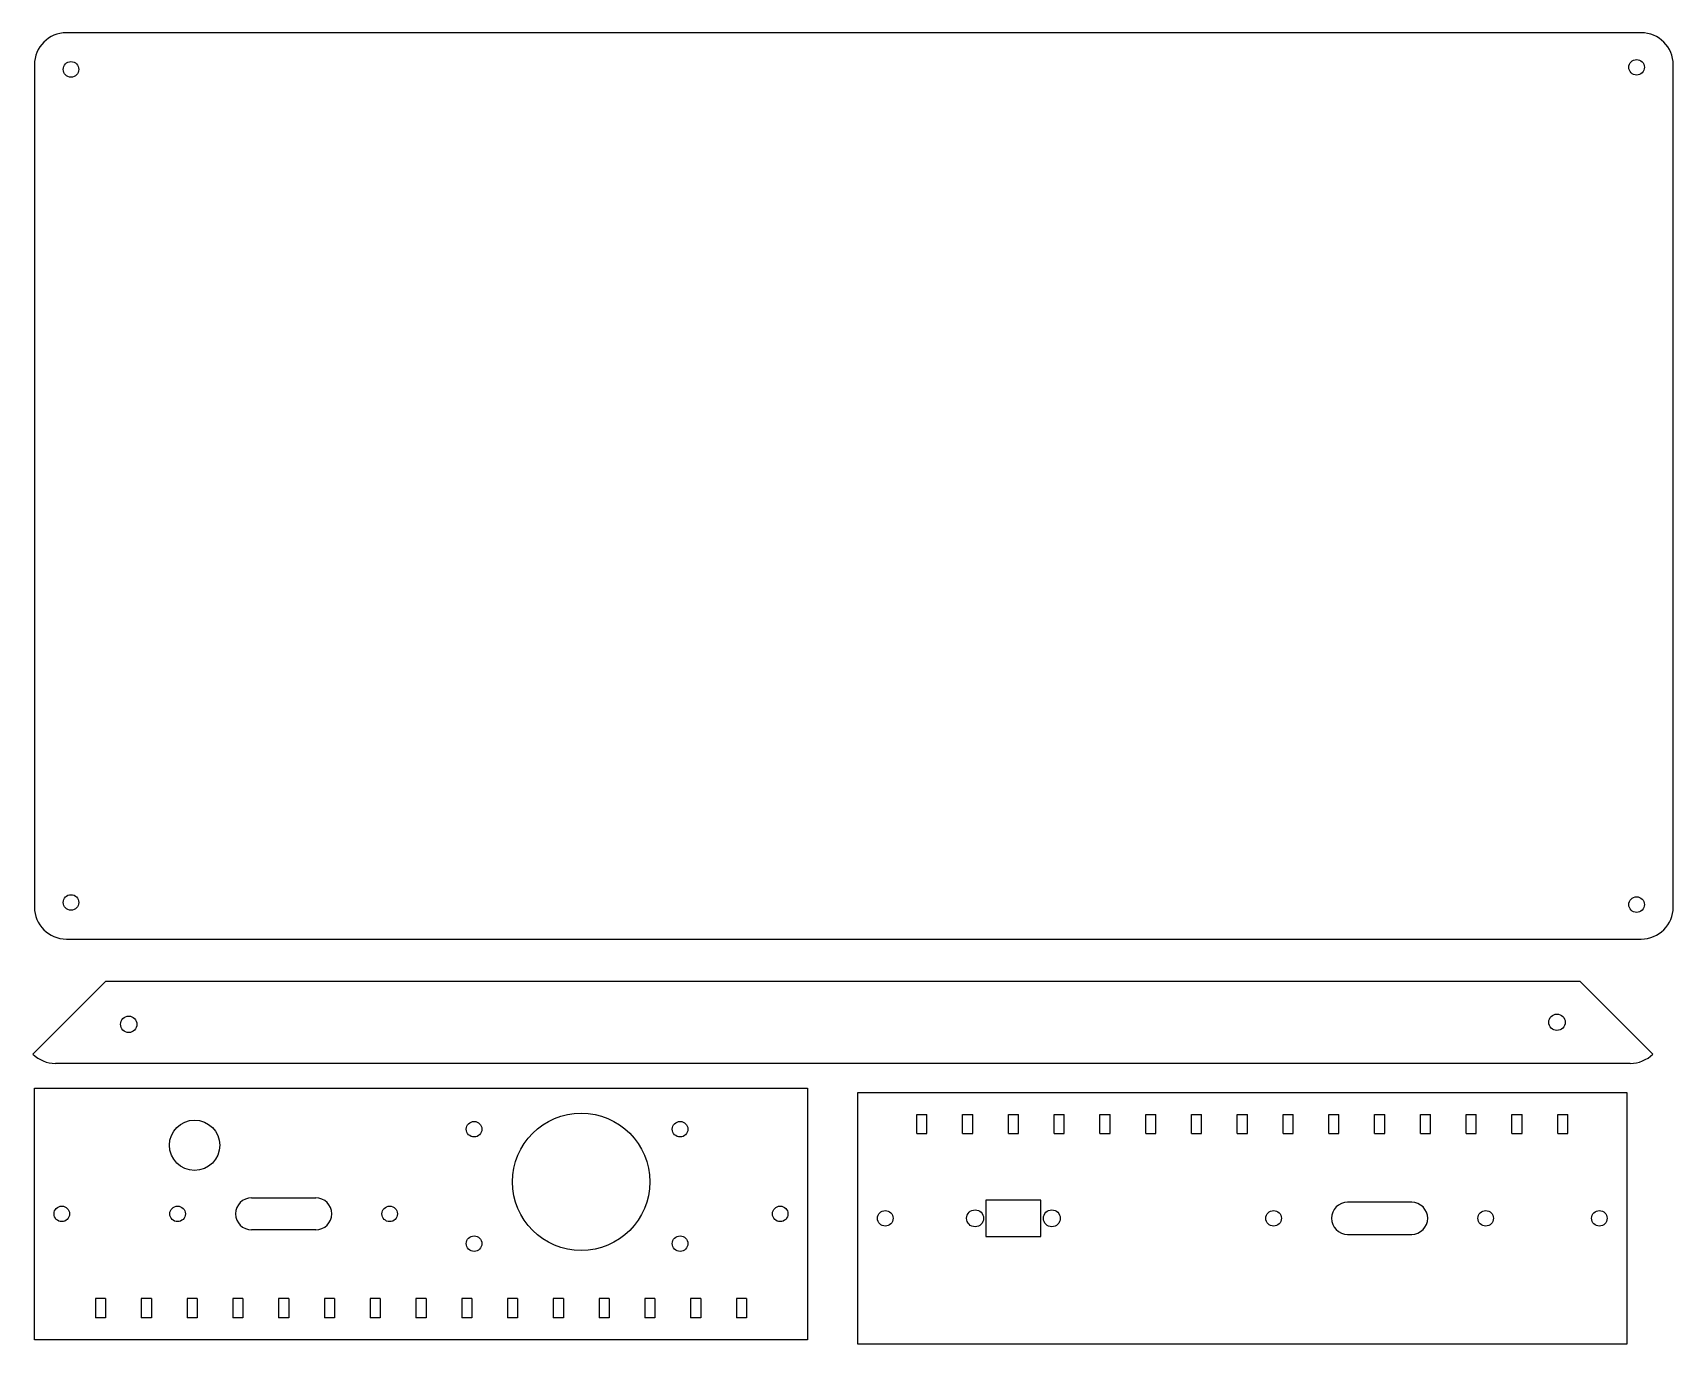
# Model space of a CAD drawing. Header units: millimetres. Extents: x -74 to 285, y -219 to 416.
# Drawn here: x -73.7 to 284.6, y 129.3 to 415.8 of the extents above; entities that cross this region are included whole.
import ezdxf

# ---------------------------------------------------------------- set-up
doc = ezdxf.new("R2010")
doc.units = ezdxf.units.MM
doc.header["$LTSCALE"] = 19.36
doc.layers.get('0').update_dxf_attribs({"linetype": 'CONTINUOUS'})

msp = doc.modelspace()

# ---------------------------------------------------------------- linework, layer by layer
at = {"color": 7, "linetype": 'CONTINUOUS'}
for p, q in [((277.63, 415.82), (-66.37, 415.82)), ((-73.37, 408.82), (-73.37, 224.82)), ((284.63, 224.82), (284.63, 408.82)), ((-66.37, 217.82), (277.63, 217.82)), ((-57.76, 208.66), (-73.71, 192.71)), ((-57.76, 208.66), (264.24, 208.66)), ((280.19, 192.71), (264.24, 208.66)), ((275.24, 190.66), (-68.76, 190.66)), ((-73.37, 130.29), (-73.37, 185.29)), ((-73.37, 185.29), (95.55, 185.29)), ((95.55, 185.29), (95.55, 130.29)), ((106.5, 129.32), (106.5, 184.32)), ((106.5, 184.32), (274.5, 184.32)), ((274.5, 184.32), (274.5, 129.32)), ((119.4, 175.32), (119.4, 179.52)), ((119.4, 179.52), (121.6, 179.52)), ((121.6, 175.32), (121.6, 179.52)), ((129.4, 175.32), (129.4, 179.52)), ((129.4, 179.52), (131.6, 179.52)), ((131.6, 175.32), (131.6, 179.52)), ((139.4, 175.32), (139.4, 179.52)), ((139.4, 179.52), (141.6, 179.52)), ((141.6, 175.32), (141.6, 179.52)), ((149.4, 175.32), (149.4, 179.52)), ((149.4, 179.52), (151.6, 179.52)), ((151.6, 175.32), (151.6, 179.52)), ((159.4, 175.32), (159.4, 179.52)), ((159.4, 179.52), (161.6, 179.52)), ((161.6, 175.32), (161.6, 179.52)), ((169.4, 175.32), (169.4, 179.52)), ((169.4, 179.52), (171.6, 179.52)), ((171.6, 175.32), (171.6, 179.52)), ((179.4, 175.32), (179.4, 179.52)), ((179.4, 179.52), (181.6, 179.52)), ((181.6, 175.32), (181.6, 179.52)), ((189.4, 175.32), (189.4, 179.52)), ((189.4, 179.52), (191.6, 179.52)), ((191.6, 175.32), (191.6, 179.52)), ((199.4, 175.32), (199.4, 179.52)), ((199.4, 179.52), (201.6, 179.52)), ((201.6, 175.32), (201.6, 179.52)), ((209.4, 175.32), (209.4, 179.52)), ((209.4, 179.52), (211.6, 179.52)), ((211.6, 175.32), (211.6, 179.52)), ((219.4, 179.52), (221.6, 179.52)), ((219.4, 175.32), (219.4, 179.52)), ((221.6, 175.32), (221.6, 179.52)), ((229.4, 179.52), (231.6, 179.52)), ((229.4, 175.32), (229.4, 179.52)), ((231.6, 175.32), (231.6, 179.52)), ((239.4, 179.52), (241.6, 179.52)), ((239.4, 175.32), (239.4, 179.52)), ((241.6, 175.32), (241.6, 179.52)), ((249.4, 179.52), (251.6, 179.52)), ((249.4, 175.32), (249.4, 179.52)), ((251.6, 175.32), (251.6, 179.52)), ((259.4, 179.52), (261.6, 179.52)), ((259.4, 175.32), (259.4, 179.52)), ((261.6, 175.32), (261.6, 179.52)), ((119.4, 175.32), (121.6, 175.32)), ((129.4, 175.32), (131.6, 175.32)), ((139.4, 175.32), (141.6, 175.32)), ((149.4, 175.32), (151.6, 175.32)), ((159.4, 175.32), (161.6, 175.32)), ((169.4, 175.32), (171.6, 175.32)), ((179.4, 175.32), (181.6, 175.32)), ((189.4, 175.32), (191.6, 175.32)), ((199.4, 175.32), (201.6, 175.32)), ((209.4, 175.32), (211.6, 175.32)), ((219.4, 175.32), (221.6, 175.32)), ((229.4, 175.32), (231.6, 175.32)), ((239.4, 175.32), (241.6, 175.32)), ((249.4, 175.32), (251.6, 175.32)), ((259.4, 175.32), (261.6, 175.32)), ((-25.91, 161.29), (-11.91, 161.29)), ((134.5, 160.82), (134.5, 152.82)), ((146.5, 160.82), (134.5, 160.82)), ((146.5, 152.82), (146.5, 160.82)), ((227.5, 160.32), (213.5, 160.32)), ((-11.91, 154.29), (-25.91, 154.29)), ((134.5, 152.82), (146.5, 152.82)), ((213.5, 153.32), (227.5, 153.32)), ((-60.01, 139.29), (-60.01, 135.09)), ((-57.81, 139.29), (-60.01, 139.29)), ((-57.81, 139.29), (-57.81, 135.09)), ((-50.01, 139.29), (-50.01, 135.09)), ((-47.81, 139.29), (-50.01, 139.29)), ((-47.81, 139.29), (-47.81, 135.09)), ((-40.01, 139.29), (-40.01, 135.09)), ((-37.81, 139.29), (-40.01, 139.29)), ((-37.81, 139.29), (-37.81, 135.09)), ((-30.01, 139.29), (-30.01, 135.09)), ((-27.81, 139.29), (-30.01, 139.29)), ((-27.81, 139.29), (-27.81, 135.09)), ((-20.01, 139.29), (-20.01, 135.09)), ((-17.81, 139.29), (-20.01, 139.29)), ((-17.81, 139.29), (-17.81, 135.09)), ((-10.01, 139.29), (-10.01, 135.09)), ((-7.81, 139.29), (-10.01, 139.29)), ((-7.81, 139.29), (-7.81, 135.09)), ((2.19, 139.29), (-0.01, 139.29)), ((-0.01, 139.29), (-0.01, 135.09)), ((2.19, 139.29), (2.19, 135.09)), ((12.19, 139.29), (9.99, 139.29)), ((9.99, 139.29), (9.99, 135.09)), ((12.19, 139.29), (12.19, 135.09)), ((22.19, 139.29), (19.99, 139.29)), ((19.99, 139.29), (19.99, 135.09)), ((22.19, 139.29), (22.19, 135.09)), ((32.19, 139.29), (29.99, 139.29)), ((29.99, 139.29), (29.99, 135.09)), ((32.19, 139.29), (32.19, 135.09)), ((42.19, 139.29), (39.99, 139.29)), ((39.99, 139.29), (39.99, 135.09)), ((42.19, 139.29), (42.19, 135.09)), ((52.19, 139.29), (49.99, 139.29)), ((49.99, 139.29), (49.99, 135.09)), ((52.19, 139.29), (52.19, 135.09)), ((62.19, 139.29), (59.99, 139.29)), ((59.99, 139.29), (59.99, 135.09)), ((62.19, 139.29), (62.19, 135.09)), ((72.19, 139.29), (69.99, 139.29)), ((69.99, 139.29), (69.99, 135.09)), ((72.19, 139.29), (72.19, 135.09)), ((82.19, 139.29), (79.99, 139.29)), ((79.99, 139.29), (79.99, 135.09)), ((82.19, 139.29), (82.19, 135.09)), ((-57.81, 135.09), (-60.01, 135.09)), ((-47.81, 135.09), (-50.01, 135.09)), ((-37.81, 135.09), (-40.01, 135.09)), ((-27.81, 135.09), (-30.01, 135.09)), ((-17.81, 135.09), (-20.01, 135.09)), ((-7.81, 135.09), (-10.01, 135.09)), ((2.19, 135.09), (-0.01, 135.09)), ((12.19, 135.09), (9.99, 135.09)), ((22.19, 135.09), (19.99, 135.09)), ((32.19, 135.09), (29.99, 135.09)), ((42.19, 135.09), (39.99, 135.09)), ((52.19, 135.09), (49.99, 135.09)), ((62.19, 135.09), (59.99, 135.09)), ((72.19, 135.09), (69.99, 135.09)), ((82.19, 135.09), (79.99, 135.09)), ((95.55, 130.29), (-73.37, 130.29)), ((274.5, 129.32), (106.5, 129.32))]:
    msp.add_line(p, q, dxfattribs=at)
for centre, radius in [((-65.37, 407.82), 1.7), ((276.63, 408.28), 1.7), ((-65.37, 225.82), 1.7), ((276.63, 225.36), 1.7), ((-52.76, 199.2), 1.79), ((259.24, 199.66), 1.79), ((46.09, 164.79), 15), ((-38.37, 172.79), 5.5), ((22.69, 176.29), 1.7), ((67.69, 176.29), 1.7), ((-67.37, 157.79), 1.7), ((-42.08, 157.79), 1.7), ((4.25, 157.79), 1.7), ((89.55, 157.79), 1.7), ((112.5, 156.82), 1.7), ((132.12, 156.82), 1.85), ((148.89, 156.82), 1.85), ((197.34, 156.82), 1.7), ((243.67, 156.82), 1.7), ((268.5, 156.82), 1.7), ((22.69, 151.29), 1.7), ((67.69, 151.29), 1.7)]:
    msp.add_circle(centre, radius, dxfattribs=at)
for centre, radius, start, end in [((-66.37, 408.82), 7, 90, 180), ((277.63, 408.82), 7, 0, 90), ((-66.37, 224.82), 7, 180, 270), ((277.63, 224.82), 7, 270, 360), ((-68.76, 197.66), 7, 225, 270), ((275.24, 197.66), 7, 270, 315), ((-25.91, 157.79), 3.5, 90, 270), ((-11.91, 157.79), 3.5, 270, 90), ((213.5, 156.82), 3.5, 90, 270), ((227.5, 156.82), 3.5, 270, 90)]:
    msp.add_arc(centre, radius, start, end, dxfattribs=at)

doc.saveas('drawing.dxf')
